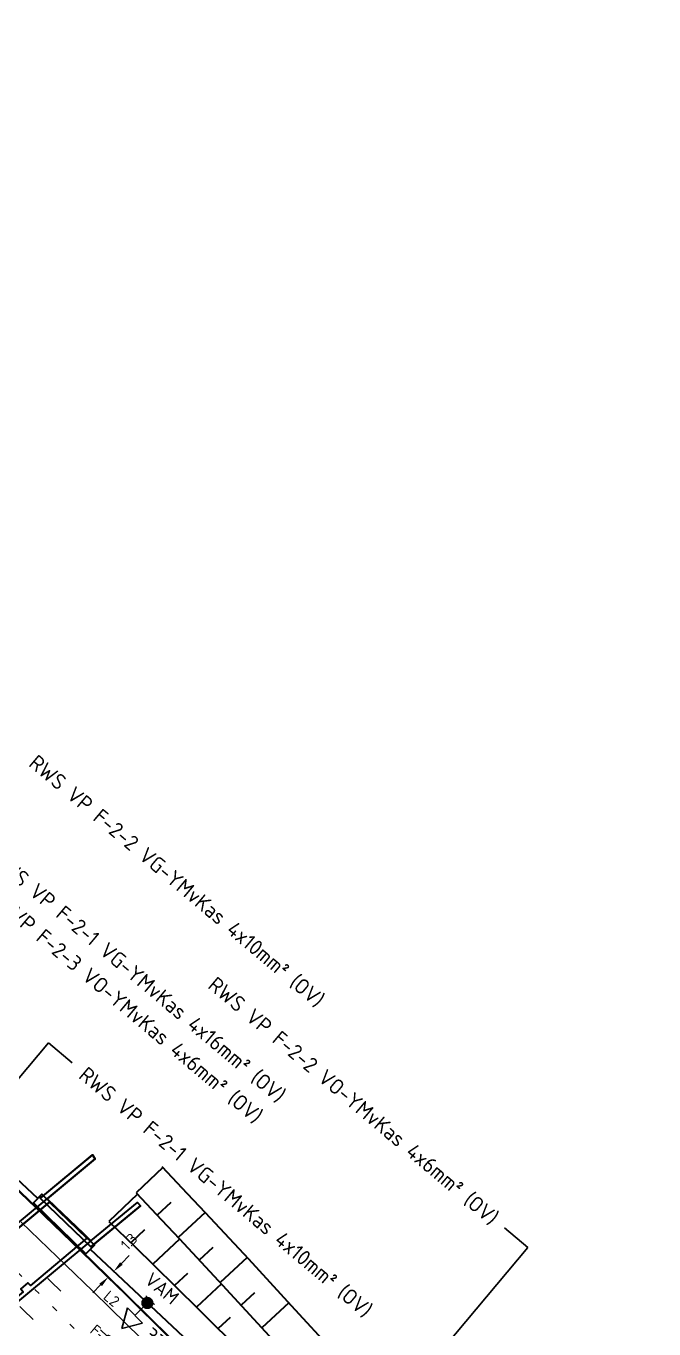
# Model space of a CAD drawing. Header units: metres. Extents: x 134219 to 139080, y 438661 to 444352.
# Drawn here: x 135039.4 to 135141.6, y 443633.5 to 443845.5 of the extents above; entities that cross this region are included whole.
import ezdxf
from ezdxf.enums import TextEntityAlignment as Align

# ---------------------------------------------------------------- set-up
doc = ezdxf.new("R2010")
doc.units = ezdxf.units.M
doc.linetypes.add('13strp', pattern=[4, 1, -3])
doc.linetypes.add('39strp', pattern=[12, 3, -9])
doc.layers.get('DEFPOINTS').update_dxf_attribs({"color": 193})
for name, color, linetype, lineweight in [('N-WE-KL-ET-T18', 1, 'Continuous', 18), ('N-WE-KL-ET-T25', 7, 'Continuous', 25), ('N-WE-KL-ET_LS_HULPSTUK_MOF-G', 10, 'Continuous', 35), ('N-WE-KL-ET_LS_OV_ARMATUUR-S', 7, 'Continuous', 25), ('N-WE-KL-ET_LS_OV_ARMATUUR-T18', 1, 'Continuous', 25), ('N-WE-KL-ET_LS_OV_KABEL-G', 10, 'KL-LS-OV-N', 35), ('N-WE-KL-ET_LS_OV_KABEL-M', 7, 'Continuous', 18), ('N-WE-KL-ET_LS_OV_KABEL-T25', 7, 'Continuous', 25), ('N-WE-KL-ET_LS_OV_MANTELBUIS-G', 10, 'Continuous', 35), ('Utd-ondergr-bs', 8, 'Continuous', 35), ('Utd-ondergr-nw', 8, '13strp', 35)]:
    doc.layers.add(name, color=color, linetype=linetype, lineweight=lineweight)
doc.layers.add('N-WE-KL-ET_LS_OV_ARMATUUR-T25', color=2, linetype='Continuous')
doc.layers.add('Utd-weg-nw', color=8, linetype='Continuous')
doc.styles.add('ISO18', font='NLCS-ISO.ttf')
doc.styles.add('ISO25', font='NLCS-ISO.ttf')
doc.styles.add('NLCS-ISO', font='NLCS-ISO.ttf')
doc.styles.add('NLCS_18', font='NLCS-ISO.ttf', dxfattribs={"height": 1.8})
doc.styles.add('NLCS_25', font='NLCS-ISO.ttf', dxfattribs={"height": 2.5})
doc.linetypes.add('KL-LS-OV-N', pattern='A,4,-1,[103,NLCS.SHX,S=0.75,R=0,X=0,Y=0],-1,4,-1.5,["0V",Standard,S=1,R=0,X=0,Y=-0.5],-3', length=14.5)
doc.dimstyles.new('NLCS_t18_pijl_Dimension_l3_h1', dxfattribs={"dimtxt": 1.8, "dimasz": 1.8, "dimexe": 2, "dimexo": 2, "dimgap": 0.7, "dimtad": 1, "dimdec": 1, "dimzin": 0, "dimdsep": 46, "dimtxsty": 'NLCS_18', "dimcen": 2.5, "dimdle": 2, "dimclrd": 256, "dimclre": 256, "dimclrt": 256, "dimadec": 1, "dimazin": 0, "dimtfac": 1, "dimtdec": 1, "dimtofl": 0, "dimtmove": 1, "dimatfit": 0, "dimfxl": 0, "dimtolj": 1, "dimtzin": 0, "dimlwd": 18, "dimlwe": 18, "dimarcsym": 0})

# ---------------------------------------------------------------- blocks, each defined once
blk = doc.blocks.new('SKL-ET_OV_ARMATUUR_HD_NATRIUM_1x250W-SO (3)')
for p, q in [((6.49, 0), (3.49, 1.76)), ((3.49, -1.76), (6.49, 0))]:
    blk.add_line(p, q)
for points in [[(0, 1), (0, -1)], [(3.49, 0), (0, 0)], [(3.49, 1.76), (3.49, -1.76)]]:
    blk.add_lwpolyline(points)
at = {"layer": 'N-WE-KL-ET_LS_OV_ARMATUUR-T18', "style": 'ISO18', "flags": 1}
for tag, p in [('TYPE_ARMATUUR', (3.07, -6.82)), ('VERMOGEN_LAMP', (3.07, -10.61)), ('SPIEGELSTAND', (3.07, -14.39)), ('HOOGTE_LICHTMAST', (3.07, -18.17)), ('UITLEGGERHOEK', (3.07, -21.96)), ('TYPE_LICHTMAST', (3.07, -25.74)), ('BOTSVRIENDELIJK', (3.07, -29.53)), ('POSITIE_LICHTMAST', (3.07, -33.31)), ('KABELAANSLUITNG', (3.07, -37.1)), ('VOEDINGSPUNT', (3.07, -44.67))]:
    blk.add_attdef(tag, p, '', height=1.8, dxfattribs=at)
at = {"layer": 'N-WE-KL-ET_LS_OV_ARMATUUR-T18', "style": 'ISO18'}
for tag, p in [('FASE-AANSLUITING_1', (3.07, -40.88)), ('GROEPSNUMMER', (3.07, -48.45))]:
    blk.add_attdef(tag, p, '', height=1.8, dxfattribs=at)
at = {"layer": 'N-WE-KL-ET_LS_OV_ARMATUUR-T25', "style": 'ISO25'}
for tag, p in [('MASTNUMMER', (3.07, 7.39)), ('TYPE_SYMBOOL', (3.07, 3.61))]:
    blk.add_attdef(tag, p, '', height=2.5, dxfattribs=at)
blk = doc.blocks.new('*D426')
at = {"layer": 'DEFPOINTS', "color": 0, "transparency": 16777216}
for p in [(135053.7, 443642.81), (135052.82, 443641.9), (135052.82, 443641.9)]:
    blk.add_point(p, dxfattribs=at)
at = {"layer": 'N-WE-KL-ET_LS_OV_KABEL-M', "linetype": 'Continuous', "lineweight": 18, "transparency": 16777216}
for p, q in [((135054.95, 443644.1), (135056.21, 443645.39)), ((135051.56, 443640.61), (135050.31, 443639.32))]:
    blk.add_line(p, q, dxfattribs=at)
at = {"layer": 'N-WE-KL-ET_LS_OV_KABEL-M', "lineweight": 18, "transparency": 16777216}
for p, q in [((135053.7, 443642.81), (135055.13, 443641.42)), ((135052.82, 443641.9), (135054.25, 443640.51))]:
    blk.add_line(p, q, dxfattribs=at)
at = {"layer": 'N-WE-KL-ET_LS_OV_KABEL-M', "transparency": 16777216}
for points in [[(135054.74, 443644.31), (135055.17, 443643.89), (135053.7, 443642.81)], [(135051.35, 443640.82), (135051.78, 443640.4), (135052.82, 443641.9)]]:
    blk.add_solid(points, dxfattribs=at)
at = {"layer": 'N-WE-KL-ET_LS_OV_KABEL-M', "transparency": 16777216, "insert": (135056.19, 443647.67), "char_height": 1.8, "attachment_point": 5, "rotation": 45.8225, "style": 'NLCS_18'}
blk.add_mtext('\\A1;1.3', dxfattribs=at)
blk = doc.blocks.new('SKL-ET_HULP_MOF_VERBINDING_AFTAKMOF-SO')
at = {"const_width": 1}
blk.add_lwpolyline([(-0.5, 0, 1), (0.5, 0, 1)], format="xyb", close=True, dxfattribs=at)
blk.add_circle((0, 0), 0.5)
at = {"layer": 'N-WE-KL-ET-T18', "linetype": 'ByBlock', "style": 'NLCS-ISO', "flags": 1}
for tag, p in [('OMSCHRIJVING_LEGENDA', (0, -8.43)), ('LOCATIE', (0, -12.22)), ('MASTNUMMER', (0, -16)), ('VAN', (0, -19.78)), ('NAAR', (0, -23.57)), ('AFTAKKING', (0, -27.35)), ('VOEDINGSPUNT', (0, -31.14)), ('GROEPSNUMMER', (0, -34.92)), ('POSITIE_X', (0, -38.71)), ('POSITIE_Y', (0, -42.49)), ('OVERIGE_OPMERKING(EN)_2', (0, -50.06))]:
    blk.add_attdef(tag, p, '', height=1.8, dxfattribs=at)
at = {"layer": 'N-WE-KL-ET-T18', "linetype": 'ByBlock', "style": 'NLCS-ISO'}
blk.add_attdef('OVERIGE_OPMERKING(EN)_1', (0, -46.28), '', height=1.8, dxfattribs=at)
at = {"layer": 'N-WE-KL-ET-T25', "linetype": 'ByBlock', "style": 'NLCS-ISO'}
blk.add_attdef('SOORT_MOF', text='', height=2.25, dxfattribs=at).set_placement((0, 3), align=Align.MIDDLE)

msp = doc.modelspace()

# ---------------------------------------------------------------- linework, layer by layer
at = {"layer": 'N-WE-KL-ET_LS_OV_KABEL-G', "elevation": 7.31, "flags": 128}
msp.add_lwpolyline([(135041.33, 443654.67), (135041.34, 443654.68), (135019.8, 443674.83), (134994.39, 443698.03)], dxfattribs=at)
at = {"layer": 'N-WE-KL-ET_LS_OV_KABEL-G', "flags": 128}
msp.add_lwpolyline([(135533.09, 443210.04), (135533.54, 443210.76), (135534.34, 443212.23), (135533.53, 443212.57), (135528.77, 443203.14), (135525.99, 443204.28), (135479.74, 443235.11), (135473.52, 443239.23), (135463.96, 443246.92), (135443.33, 443261.3), (135429.71, 443270.85), (135415.46, 443281.65), (135402.01, 443292.44), (135387.86, 443304.35), (135376.42, 443314.55), (135366.62, 443323.69), (135358.68, 443331.25), (135352.87, 443337.28), (135339.95, 443350.76), (135329.78, 443361.21), (135324.3, 443365.55), (135315.61, 443372.98), (135275.56, 443416.11), (135273.4, 443419.46), (135270.33, 443419.03), (135260.54, 443429.78), (135245.69, 443445.65), (135226.75, 443465.82), (135208.16, 443486.08), (135184.34, 443511.16), (135171.11, 443525.5), (135145.78, 443551.18), (135137.55, 443561.27), (135111.82, 443587.42), (135096.52, 443601.57), (135096.58, 443601.64), (135094.96, 443603.19), (135072.16, 443625.47), (135049.89, 443646.39), (135049.86, 443646.37)], dxfattribs=at)
at = {"layer": 'N-WE-KL-ET_LS_OV_KABEL-T25'}
for p, q in [((135043.1, 443680.01), (135012.23, 443643.34)), ((135046.93, 443676.79), (135043.1, 443680.01)), ((135121.12, 443646.69), (135117.29, 443649.91)), ((135089.22, 443608.8), (135121.12, 443646.69))]:
    msp.add_line(p, q, dxfattribs=at)
at = {"layer": 'N-WE-KL-ET_LS_OV_MANTELBUIS-G', "linetype": 'Continuous'}
msp.add_lwpolyline([(135049.16, 443645.65), (135050.56, 443647.09), (135042.02, 443655.39), (135040.63, 443653.96)], close=True, dxfattribs=at)
at = {"layer": 'Utd-ondergr-bs', "flags": 128}
for points in [[(135042.18, 443655.09), (135050.26, 443661.8), (135050.62, 443661.22), (135050.68, 443661.14), (135042.88, 443654.65), (135044.19, 443653.39), (135048.72, 443649.02), (135049.99, 443647.8), (135057.58, 443654.04), (135058.04, 443653.48), (135049.97, 443646.8), (135041.74, 443654.74)], [(135003.12, 443608.88), (134996.29, 443616), (135042.84, 443654.62), (135049.95, 443647.77)], [(135033.54, 443646.04), (135033.97, 443645.54), (135035.14, 443646.51), (135034.72, 443647.01), (135043.23, 443654.1), (135049.31, 443648.24), (135040.14, 443640.5), (135039.73, 443640.96), (135038.59, 443639.98), (135038.97, 443639.51), (135002.74, 443609.42), (134996.93, 443615.47)]]:
    msp.add_lwpolyline(points, close=True, dxfattribs=at)
for points in [[(135050.62, 443661.22), (135050.26, 443661.8), (135041.74, 443654.74), (135049.97, 443646.8), (135058.04, 443653.48), (135057.64, 443653.97)], [(135042.88, 443654.65), (135050.68, 443661.14), (135050.62, 443661.22)], [(135043.23, 443654.1), (135034.72, 443647.01)], [(135042.88, 443654.65), (135044.19, 443653.39), (135048.72, 443649.02), (135049.99, 443647.8)], [(135049.31, 443648.24), (135043.23, 443654.1)], [(135049.99, 443647.8), (135057.58, 443654.04), (135057.64, 443653.97)], [(135049.31, 443648.24), (135040.14, 443640.5)], [(135040.14, 443640.5), (135039.73, 443640.96), (135038.59, 443639.98), (135038.97, 443639.51)]]:
    msp.add_lwpolyline(points, dxfattribs=at)
at = {"layer": 'Utd-ondergr-nw', "linetype": 'Continuous', "flags": 128}
for points in [[(135033.61, 443660.25), (135040.96, 443653.25), (135048.29, 443646.2), (135052.56, 443642.05), (135055.59, 443639.1), (135062.85, 443631.97)], [(135033.66, 443660.3), (135041.01, 443653.3), (135048.34, 443646.25), (135052.61, 443642.1), (135055.64, 443639.15), (135062.9, 443632.02)], [(135061.69, 443659.71), (135057.35, 443655.58)], [(135061.51, 443659.9), (135065.66, 443655.52), (135068.59, 443652.4), (135075.62, 443644.86), (135082.61, 443637.28), (135089.56, 443629.68), (135094.48, 443624.26), (135096.48, 443622.04), (135103.37, 443614.39), (135110.25, 443606.73)], [(135057.55, 443655.37), (135052.89, 443650.96)], [(135057.35, 443655.58), (135061.47, 443651.22), (135064.39, 443648.11), (135071.4, 443640.59), (135078.36, 443633.05), (135085.28, 443625.47), (135090.18, 443620.07), (135092.17, 443617.87), (135099.04, 443610.25), (135105.88, 443602.61)], [(135062.97, 443654.01), (135060.78, 443651.95)], [(135068.58, 443652.41), (135064.21, 443648.31)], [(135052.89, 443650.96), (135057.18, 443646.8), (135060.22, 443643.84), (135067.51, 443636.67), (135074.77, 443629.47), (135081.99, 443622.24), (135087.11, 443617.08), (135089.19, 443614.97), (135096.35, 443607.67), (135103.41, 443600.43)], [(135058.73, 443649.61), (135056.47, 443647.48)], [(135064.41, 443648.09), (135060.04, 443644.01)], [(135069.81, 443646.69), (135067.62, 443644.65)], [(135075.42, 443645.07), (135071.03, 443640.99)], [(135065.71, 443642.47), (135063.6, 443640.51)], [(135071.22, 443640.78), (135067.16, 443637.01)], [(135076.62, 443639.35), (135074.42, 443637.32)], [(135082.22, 443637.7), (135077.81, 443633.64)], [(135072.66, 443635.3), (135070.71, 443633.5)]]:
    msp.add_lwpolyline(points, dxfattribs=at)
at = {"layer": 'Utd-weg-nw', "linetype": '13strp', "flags": 128}
msp.add_lwpolyline([(134682.21, 443958.77), (134689.76, 443952.21), (134697.3, 443945.65), (134704.85, 443939.09), (134712.4, 443932.52), (134719.94, 443925.96), (134727.49, 443919.4), (134735.03, 443912.84), (134742.58, 443906.28), (134750.13, 443899.72), (134754.22, 443896.16), (134757.67, 443893.15), (134765.22, 443886.59), (134772.76, 443880.03), (134780.31, 443873.47), (134787.86, 443866.91), (134795.4, 443860.35), (134802.95, 443853.78), (134810.49, 443847.22), (134818.04, 443840.66), (134825.59, 443834.1), (134827.95, 443832.04), (134833.13, 443827.54), (134840.68, 443820.98), (134848.23, 443814.41), (134855.77, 443807.85), (134863.32, 443801.29), (134870.86, 443794.73), (134878.41, 443788.17), (134885.96, 443781.6), (134886.41, 443781.21), (134886.53, 443781.11), (134893.5, 443775.04), (134901.05, 443768.48), (134908.59, 443761.92), (134916.13, 443755.35), (134923.03, 443749.3), (134923.65, 443748.75), (134931.15, 443742.14), (134938.65, 443735.5), (134942.3, 443732.24), (134946.13, 443728.83), (134953.59, 443722.13), (134961.04, 443715.41), (134968.47, 443708.65), (134975.89, 443701.86), (134983.28, 443695.04), (134990.66, 443688.19), (134997.39, 443681.88), (134998.01, 443681.31), (135005.33, 443674.39), (135012.64, 443667.43), (135019.91, 443660.43), (135027.16, 443653.4), (135034.38, 443646.33), (135041.56, 443639.22), (135045.75, 443635.05), (135048.72, 443632.07), (135055.83, 443624.89), (135062.92, 443617.66), (135069.96, 443610.41), (135074.95, 443605.24), (135076.98, 443603.13), (135083.96, 443595.82), (135090.92, 443588.48), (135091.15, 443588.23)], dxfattribs=at)
at = {"layer": 'Utd-weg-nw', "linetype": '39strp', "flags": 128}
for points in [[(134679.77, 443955.96), (134687.31, 443949.4), (134694.86, 443942.84), (134702.41, 443936.28), (134709.95, 443929.71), (134717.5, 443923.15), (134725.04, 443916.59), (134732.59, 443910.03), (134740.14, 443903.47), (134747.68, 443896.91), (134751.77, 443893.35), (134755.23, 443890.34), (134762.77, 443883.78), (134770.32, 443877.22), (134777.87, 443870.66), (134785.41, 443864.1), (134792.96, 443857.53), (134800.5, 443850.97), (134808.05, 443844.41), (134815.6, 443837.85), (134823.14, 443831.29), (134825.51, 443829.23), (134830.69, 443824.73), (134838.23, 443818.16), (134845.78, 443811.6), (134853.33, 443805.04), (134860.87, 443798.48), (134868.42, 443791.92), (134875.97, 443785.36), (134883.51, 443778.79), (134883.97, 443778.4), (134884.09, 443778.29), (134891.06, 443772.23), (134898.6, 443765.67), (134906.15, 443759.11), (134913.69, 443752.54), (134920.59, 443746.49), (134921.21, 443745.94), (134928.71, 443739.33), (134936.2, 443732.69), (134939.86, 443729.43), (134943.68, 443726.02), (134951.14, 443719.33), (134958.58, 443712.61), (134966.01, 443705.86), (134973.42, 443699.08), (134980.8, 443692.27), (134988.17, 443685.42), (134994.89, 443679.12), (134995.51, 443678.55), (135002.82, 443671.64), (135010.11, 443664.69), (135017.37, 443657.71), (135024.61, 443650.69), (135031.81, 443643.64), (135038.98, 443636.54), (135043.15, 443632.38), (135046.11, 443629.41), (135053.21, 443622.24), (135060.28, 443615.04), (135067.31, 443607.8), (135072.28, 443602.64), (135074.3, 443600.53), (135081.27, 443593.24), (135088.21, 443585.92), (135088.44, 443585.67)], [(134909, 443761.87), (134916.37, 443755.62), (134923.35, 443749.67), (134923.98, 443749.13), (134931.58, 443742.62), (134939.16, 443736.08), (134942.86, 443732.88), (134946.73, 443729.52), (134954.29, 443722.93), (134961.83, 443716.31), (134969.36, 443709.65), (134976.87, 443702.97), (134984.36, 443696.25), (134991.83, 443689.5), (134998.66, 443683.28), (134999.28, 443682.71), (135006.71, 443675.89), (135014.11, 443669.03), (135021.49, 443662.13), (135028.85, 443655.19), (135036.17, 443648.22), (135043.47, 443641.19), (135047.72, 443637.07), (135050.73, 443634.13), (135057.96, 443627.03), (135065.15, 443619.89), (135072.32, 443612.72), (135077.38, 443607.61), (135079.45, 443605.52), (135086.55, 443598.29), (135093.62, 443591.03), (135093.79, 443590.86)]]:
    msp.add_lwpolyline(points, dxfattribs=at)
at = {"layer": 'Utd-weg-nw', "linetype": 'Continuous', "flags": 128}
msp.add_lwpolyline([(135038.65, 443650.82), (135045.97, 443643.79), (135050.23, 443639.65), (135053.25, 443636.71), (135060.49, 443629.59)], dxfattribs=at)

# ---------------------------------------------------------------- block references
at = {"layer": 'N-WE-KL-ET_LS_HULPSTUK_MOF-G'}
ref = msp.add_blockref('SKL-ET_HULP_MOF_VERBINDING_AFTAKMOF-SO', (135059.17, 443637.67, 4.62), dxfattribs=at)
ref.add_attrib('SOORT_MOF', 'VAM', dxfattribs={"layer": 'N-WE-KL-ET_LS_OV_ARMATUUR-T25', "height": 2.25, "rotation": 319.9073, "style": 'ISO25'}).set_placement((135059.27, 443641.97, 4.62), align=Align.MIDDLE_LEFT)
at = {"layer": 'N-WE-KL-ET_LS_OV_ARMATUUR-S'}
ref = msp.add_blockref('SKL-ET_OV_ARMATUUR_HD_NATRIUM_1x250W-SO (3)', (135059.63, 443638.12, 6.71), dxfattribs=dict(at, rotation=224.9666376509787))
ref.add_attrib('MASTNUMMER', '3353', (135058.32, 443631.98, 6.71), dxfattribs={"layer": 'N-WE-KL-ET_LS_OV_ARMATUUR-T25', "height": 2.5, "rotation": 319.9073, "style": 'ISO25'})
ref.add_attrib('FASE-AANSLUITING_1', 'L2', (135051.85, 443638.45, 6.71), dxfattribs={"layer": 'N-WE-KL-ET_LS_OV_ARMATUUR-T18', "height": 1.8, "rotation": 319.9073, "style": 'ISO18'})
ref.add_attrib('GROEPSNUMMER', 'F-2-2', (135049.68, 443632.94, 6.71), dxfattribs={"layer": 'N-WE-KL-ET_LS_OV_ARMATUUR-T18', "height": 1.8, "rotation": 319.9073, "style": 'ISO18'})

# ---------------------------------------------------------------- texts
at = {"layer": 'N-WE-KL-ET_LS_OV_KABEL-T25', "style": 'NLCS_25'}
for s, p in [('RWS VP F-2-2 VG-YMvKas 4x10mm² (OV)', (135040.49, 443726.16)), ('RWS VP F-2-1 VG-YMvKas 4x16mm² (OV)', (135034.43, 443710.41)), ('RWS VP F-2-3 VO-YMvKas 4x6mm² (OV)', (135031.21, 443706.59)), ('RWS VP F-2-1 VG-YMvKas 4x10mm² (OV)', (135048.62, 443675.37))]:
    msp.add_text(s, height=2.5, rotation=319.9073, dxfattribs=at).set_placement(p, align=Align.MIDDLE_LEFT)
msp.add_text('RWS VP F-2-2 VO-YMvKas 4x6mm² (OV)', height=2.5, rotation=319.9073, dxfattribs=at).set_placement((135115.82, 443651.15), align=Align.MIDDLE_RIGHT)

# ---------------------------------------------------------------- dimensions: what is measured, and where the dimension line sits
at = {"layer": 'N-WE-KL-ET_LS_OV_KABEL-M'}
dim = msp.add_linear_dim(base=(135052.82, 443641.9), p1=(135053.7, 443642.81), p2=(135052.82, 443641.9), angle=225.8225, dimstyle='NLCS_t18_pijl_Dimension_l3_h1', dxfattribs=at)
dim.commit()
dim.dimension.update_dxf_attribs({"geometry": '*D426', "text_midpoint": (135057.33, 443646.55), "dimtype": 161})

doc.saveas('drawing.dxf')
